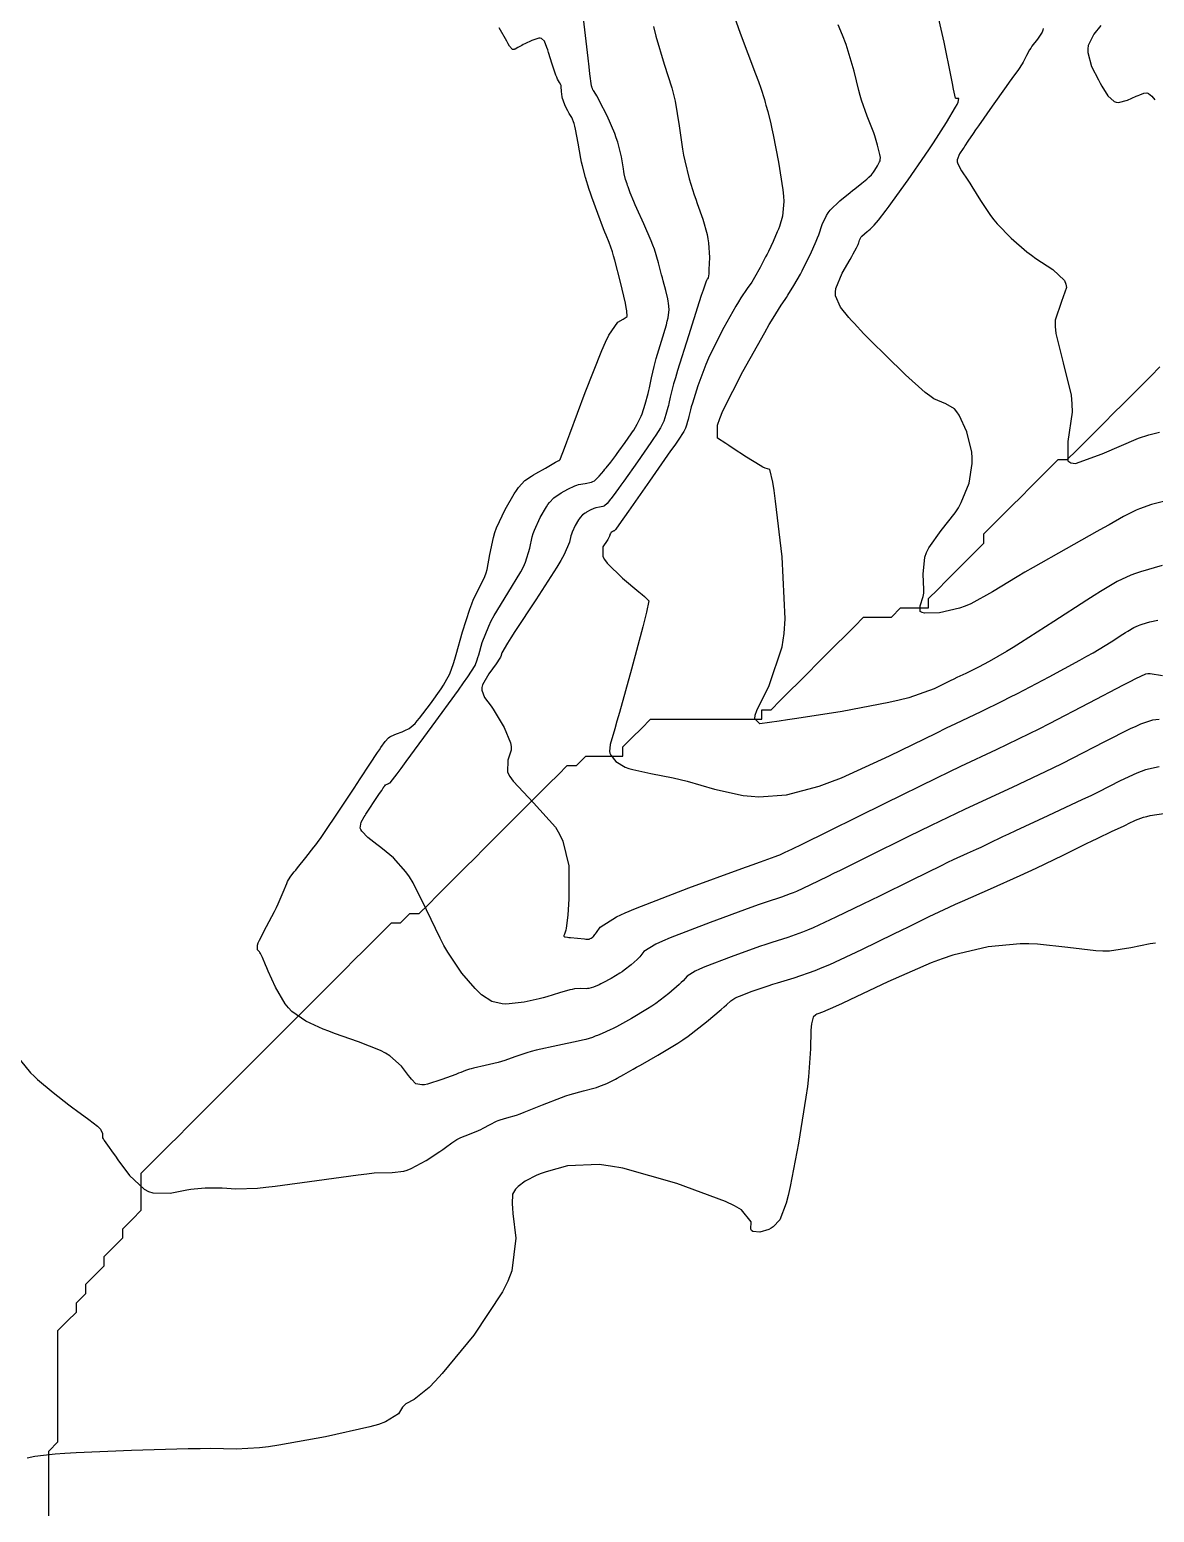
# Model space of a CAD drawing. Header units: metres. Extents: x 837475 to 838479, y 1189012 to 1191015.
# Drawn here: x 838179.8 to 838301.2, y 1190667.3 to 1190827.3 of the extents above; entities that cross this region are included whole.
import ezdxf

# ---------------------------------------------------------------- set-up
doc = ezdxf.new("R2010")
doc.units = ezdxf.units.M
doc.header["$LTSCALE"] = 0.3
for name, color, linetype in [('COTAS 10', 1, 'Continuous'), ('COTAS INT', 252, 'Continuous'), ('DRENAJE', 5, 'Continuous')]:
    doc.layers.add(name, color=color, linetype=linetype)

msp = doc.modelspace()

# ---------------------------------------------------------------- linework, layer by layer
at = {"layer": 'COTAS 10'}
for points, elevation in [([(838254.843, 1190831.719), (838256.544, 1190826.909), (838258.182, 1190822.531), (838258.497, 1190821.677), (838258.751, 1190820.977), (838259.17, 1190819.743), (838259.238, 1190819.409), (838259.272, 1190819.276), (838259.311, 1190819.127), (838259.508, 1190818.445), (838259.83, 1190817.127), (838259.948, 1190816.577), (838260.079, 1190815.948), (838260.659, 1190813.004), (838261.131, 1190809.997), (838261.195, 1190809.327), (838261.228, 1190808.727), (838261.106, 1190807.147), (838260.76, 1190806.046), (838260.652, 1190805.748), (838260.539, 1190805.454), (838260.089, 1190804.415), (838259.578, 1190803.364), (838259.428, 1190803.062), (838259.273, 1190802.755), (838258.678, 1190801.607), (838258.087, 1190800.543), (838257.934, 1190800.29), (838257.785, 1190800.055), (838257.286, 1190799.355), (838256.615, 1190798.354), (838256.357, 1190797.93), (838256.069, 1190797.441), (838254.77, 1190795.145), (838253.424, 1190792.527), (838253.106, 1190791.836), (838252.812, 1190791.159), (838251.949, 1190788.837), (838251.368, 1190786.979), (838251.253, 1190786.595), (838251.156, 1190786.268), (838250.97, 1190785.558), (838250.9, 1190785.208), (838250.876, 1190785.108), (838250.851, 1190785.006), (838250.745, 1190784.627), (838250.63, 1190784.282), (838250.599, 1190784.201), (838250.569, 1190784.127), (838250.463, 1190783.912), (838249.83, 1190782.987), (838249.468, 1190782.465), (838249.024, 1190781.827), (838246.747, 1190778.565), (838244.482, 1190775.327), (838244.046, 1190774.705), (838243.694, 1190774.202), (838243.113, 1190773.377), (838243.074, 1190773.328), (838243.063, 1190773.315), (838243.053, 1190773.302), (838243.016, 1190773.256), (838242.975, 1190773.219), (838242.963, 1190773.212), (838242.95, 1190773.206), (838242.898, 1190773.195), (838242.841, 1190773.186), (838242.809, 1190773.176), (838242.749, 1190773.148), (838242.695, 1190773.115), (838242.681, 1190773.107), (838242.669, 1190773.1), (838242.631, 1190773.075), (838242.594, 1190773.035), (838242.581, 1190773.018), (838242.569, 1190772.999), (838242.516, 1190772.907), (838242.467, 1190772.802), (838242.457, 1190772.774), (838242.448, 1190772.746), (838242.428, 1190772.648), (838242.312, 1190772.409), (838242.242, 1190772.292), (838242.157, 1190772.153), (838241.714, 1190771.469), (838241.702, 1190770.45), (838241.888, 1190770.101), (838242.157, 1190769.722), (838243.813, 1190768.113), (838245.588, 1190766.641), (838245.932, 1190766.348), (838246.211, 1190766.107), (838246.687, 1190765.65), (838246.431, 1190764.444), (838246.249, 1190763.729), (838246.02, 1190762.849), (838244.79, 1190758.296), (838243.498, 1190753.619), (838243.229, 1190752.662), (838242.999, 1190751.851), (838242.488, 1190750.142), (838242.423, 1190749.405), (838242.474, 1190749.208), (838242.555, 1190749.013), (838243.093, 1190748.332), (838244.121, 1190747.728), (838244.51, 1190747.582), (838244.944, 1190747.445), (838246.889, 1190747.028), (838249.304, 1190746.551), (838250.035, 1190746.377), (838250.793, 1190746.185), (838253.754, 1190745.341), (838256.857, 1190744.659), (838257.704, 1190744.57), (838258.546, 1190744.524), (838261.542, 1190744.717), (838265.049, 1190745.654), (838266.213, 1190746.076), (838267.46, 1190746.569), (838272.662, 1190748.939), (838277.674, 1190751.396), (838278.802, 1190751.945), (838279.818, 1190752.435), (838282.548, 1190753.729), (838284.887, 1190754.86), (838285.656, 1190755.248), (838286.478, 1190755.667), (838289.886, 1190757.452), (838293.193, 1190759.245), (838293.952, 1190759.67), (838294.642, 1190760.063), (838296.568, 1190761.226), (838297.844, 1190762.046), (838298.124, 1190762.224), (838298.373, 1190762.38), (838299.011, 1190762.764), (838299.539, 1190763.007), (838299.719, 1190763.074), (838299.913, 1190763.141), (838300.738, 1190763.383), (838301.614, 1190763.566)], 1730), ([(838301.353, 1190728.728), (838300.781, 1190728.65), (838298.7, 1190728.211), (838296.383, 1190727.873), (838295.663, 1190727.86), (838294.909, 1190727.881), (838291.902, 1190728.248), (838288.619, 1190728.62), (838287.69, 1190728.646), (838286.754, 1190728.638), (838283.3, 1190728.327), (838279.504, 1190727.428), (838278.351, 1190727.048), (838277.154, 1190726.612), (838272.465, 1190724.566), (838268.355, 1190722.594), (838267.524, 1190722.205), (838266.826, 1190721.883), (838265.412, 1190721.287), (838264.928, 1190721.109), (838264.816, 1190721.05), (838264.714, 1190720.988), (838264.422, 1190720.73), (838264.233, 1190720.034), (838264.196, 1190719.697), (838264.165, 1190719.296), (838264.107, 1190717.323), (838263.904, 1190714.312), (838263.781, 1190713.256), (838263.63, 1190712.104), (838262.843, 1190707.14), (838261.938, 1190702.469), (838261.711, 1190701.502), (838261.495, 1190700.676), (838260.8, 1190698.868), (838260.092, 1190698.124), (838259.867, 1190697.969), (838259.629, 1190697.835), (838258.667, 1190697.535), (838257.888, 1190697.612), (838257.766, 1190697.717), (838257.684, 1190697.858), (838257.729, 1190698.667), (838256.685, 1190699.936), (838255.917, 1190700.367), (838254.941, 1190700.832), (838249.688, 1190702.8), (838243.857, 1190704.427), (838242.518, 1190704.678), (838241.297, 1190704.842), (838237.883, 1190704.711), (838235.581, 1190704.033), (838235.062, 1190703.853), (838234.595, 1190703.675), (838233.335, 1190703.058), (838232.562, 1190702.476), (838232.402, 1190702.32), (838232.265, 1190702.166), (838231.965, 1190701.631), (838231.929, 1190700.59), (838231.958, 1190700.117), (838232.005, 1190699.564), (838232.315, 1190696.903), (838231.874, 1190693.36), (838231.446, 1190692.251), (838230.886, 1190691.086), (838227.76, 1190686.42), (838224.348, 1190682.298), (838223.607, 1190681.477), (838222.954, 1190680.795), (838221.333, 1190679.487), (838220.437, 1190679.006), (838220.241, 1190678.845), (838220.068, 1190678.672), (838219.631, 1190677.945), (838218.25, 1190677.071), (838217.481, 1190676.805), (838216.545, 1190676.529), (838211.768, 1190675.446), (838206.721, 1190674.545), (838205.614, 1190674.383), (838204.632, 1190674.26), (838202.137, 1190674.131), (838199.383, 1190674.181), (838198.239, 1190674.17), (838196.928, 1190674.147), (838190.817, 1190673.975), (838184.839, 1190673.729), (838183.614, 1190673.66), (838182.574, 1190673.59), (838180.37, 1190673.335), (838179.558, 1190673.149)], 1740)]:
    msp.add_lwpolyline(points, dxfattribs=dict(at, elevation=elevation))
at = {"layer": 'COTAS INT'}
for points, elevation in [([(838301.77, 1190752.864), (838301.045, 1190752.768), (838299.755, 1190752.343), (838299.231, 1190752.115), (838298.635, 1190751.838), (838295.878, 1190750.435), (838292.381, 1190748.639), (838291.318, 1190748.114), (838290.213, 1190747.576), (838285.878, 1190745.533), (838281.737, 1190743.609), (838280.754, 1190743.147), (838279.841, 1190742.716), (838277.136, 1190741.411), (838274.707, 1190740.215), (838270.195, 1190737.993), (838267.31, 1190736.575), (838266.621, 1190736.236), (838265.978, 1190735.922), (838264.052, 1190734.983), (838262.599, 1190734.309), (838262.254, 1190734.161), (838261.935, 1190734.031), (838260.993, 1190733.702), (838259.337, 1190733.15), (838258.568, 1190732.879), (838257.665, 1190732.557), (838253.28, 1190730.966), (838248.979, 1190729.311), (838248.128, 1190728.948), (838247.425, 1190728.627), (838246.113, 1190727.814), (838245.693, 1190727.263), (838245.553, 1190727.108), (838245.402, 1190726.951), (838244.769, 1190726.376), (838244.011, 1190725.798), (838243.782, 1190725.641), (838243.544, 1190725.484), (838242.612, 1190724.926), (838241.719, 1190724.446), (838241.505, 1190724.338), (838241.306, 1190724.241), (838240.704, 1190723.983), (838240.187, 1190723.844), (838240.04, 1190723.822), (838239.891, 1190723.807), (838239.34, 1190723.815), (838238.643, 1190723.777), (838238.402, 1190723.734), (838238.141, 1190723.677), (838237.024, 1190723.352), (838235.676, 1190722.946), (838235.269, 1190722.838), (838234.847, 1190722.732), (838233.201, 1190722.364), (838231.605, 1190722.158), (838231.215, 1190722.154), (838230.847, 1190722.172), (838229.706, 1190722.43), (838228.607, 1190723.148), (838228.266, 1190723.457), (838227.909, 1190723.814), (838226.487, 1190725.5), (838224.972, 1190727.763), (838224.556, 1190728.482), (838224.142, 1190729.243), (838222.658, 1190732.325), (838221.219, 1190735.22), (838220.833, 1190735.862), (838220.452, 1190736.435), (838219.121, 1190737.929), (838217.903, 1190738.9), (838217.593, 1190739.143), (838217.296, 1190739.376), (838216.323, 1190740.124), (838215.672, 1190740.788), (838215.577, 1190740.967), (838215.52, 1190741.145), (838215.621, 1190741.769), (838215.953, 1190742.342), (838216.04, 1190742.488), (838216.126, 1190742.627), (838216.419, 1190743.084), (838217.174, 1190744.211), (838217.463, 1190744.644), (838217.535, 1190744.754), (838217.605, 1190744.858), (838217.828, 1190745.197), (838218.004, 1190745.464), (838218.044, 1190745.524), (838218.079, 1190745.576), (838218.175, 1190745.713), (838218.257, 1190745.799), (838218.285, 1190745.819), (838218.314, 1190745.838), (838218.438, 1190745.894), (838218.567, 1190745.941), (838218.599, 1190745.954), (838218.63, 1190745.968), (838218.732, 1190746.016), (838219.487, 1190746.984), (838219.93, 1190747.577), (838220.475, 1190748.311), (838223.289, 1190752.136), (838226.115, 1190756.025), (838226.668, 1190756.8), (838227.12, 1190757.445), (838227.924, 1190758.68), (838228.134, 1190759.294), (838228.213, 1190759.546), (838228.3, 1190759.833), (838228.688, 1190761.166), (838229.381, 1190762.932), (838229.661, 1190763.492), (838229.979, 1190764.082), (838231.445, 1190766.471), (838232.851, 1190768.792), (838233.132, 1190769.34), (838233.365, 1190769.846), (838233.815, 1190771.331), (838234.074, 1190772.579), (838234.186, 1190772.935), (838234.317, 1190773.297), (838234.937, 1190774.642), (838235.611, 1190775.807), (838235.775, 1190776.055), (838235.929, 1190776.27), (838236.406, 1190776.775), (838236.89, 1190777.096), (838237.049, 1190777.195), (838237.218, 1190777.298), (838237.919, 1190777.707), (838238.677, 1190778.066), (838238.883, 1190778.138), (838239.088, 1190778.197), (838239.811, 1190778.309), (838240.475, 1190778.449), (838240.642, 1190778.526), (838240.802, 1190778.619), (838241.319, 1190779.093), (838241.794, 1190779.683), (838241.928, 1190779.849), (838242.063, 1190780.016), (838242.558, 1190780.63), (838243.101, 1190781.331), (838243.267, 1190781.553), (838243.438, 1190781.787), (838244.112, 1190782.733), (838244.75, 1190783.659), (838244.898, 1190783.881), (838245.035, 1190784.088), (838245.427, 1190784.711), (838245.749, 1190785.365), (838245.842, 1190785.591), (838245.935, 1190785.837), (838246.284, 1190786.888), (838246.607, 1190788.039), (838246.684, 1190788.347), (838246.756, 1190788.652), (838246.97, 1190789.717), (838247.243, 1190790.954), (838247.351, 1190791.367), (838247.474, 1190791.811), (838248.035, 1190793.669), (838248.559, 1190795.446), (838248.659, 1190795.838), (838248.739, 1190796.188), (838248.862, 1190797.093), (838248.804, 1190797.785), (838248.769, 1190798.001), (838248.727, 1190798.226), (838248.507, 1190799.128), (838248.221, 1190800.176), (838248.137, 1190800.494), (838248.051, 1190800.824), (838247.722, 1190802.119), (838247.271, 1190803.599), (838247.108, 1190804.047), (838246.928, 1190804.51), (838246.141, 1190806.32), (838245.37, 1190807.999), (838245.2, 1190808.38), (838245.049, 1190808.726), (838244.662, 1190809.671), (838244.425, 1190810.324), (838244.37, 1190810.484), (838244.318, 1190810.636), (838244.168, 1190811.112), (838244.021, 1190811.741), (838243.972, 1190811.989), (838243.92, 1190812.27), (838243.702, 1190813.55), (838243.318, 1190815.135), (838243.161, 1190815.608), (838242.982, 1190816.095), (838242.155, 1190817.976), (838241.354, 1190819.583), (838241.192, 1190819.897), (838241.056, 1190820.154), (838240.779, 1190820.611), (838240.683, 1190820.711), (838240.661, 1190820.743), (838240.64, 1190820.778), (838240.58, 1190820.919), (838240.534, 1190821.061), (838240.521, 1190821.097), (838240.509, 1190821.13), (838240.468, 1190821.237), (838240.305, 1190822.502), (838240.216, 1190823.266), (838240.108, 1190824.209), (838239.56, 1190829.111)], 1734), ([(838302.669, 1190776.484), (838300.948, 1190776.043), (838299.632, 1190775.578), (838299.297, 1190775.44), (838298.975, 1190775.298), (838297.918, 1190774.752), (838296.377, 1190773.872), (838295.749, 1190773.52), (838295.034, 1190773.12), (838291.726, 1190771.284), (838288.145, 1190769.264), (838287.258, 1190768.748), (838286.416, 1190768.25), (838283.754, 1190766.612), (838281.438, 1190765.345), (838280.814, 1190765.083), (838280.197, 1190764.859), (838278.034, 1190764.367), (838276.428, 1190764.334), (838276.163, 1190764.399), (838275.976, 1190764.496), (838275.948, 1190765.113), (838276.293, 1190766.138), (838276.341, 1190766.492), (838276.368, 1190766.877), (838276.295, 1190768.521), (838276.467, 1190770.367), (838276.649, 1190770.879), (838276.889, 1190771.392), (838278.24, 1190773.245), (838279.753, 1190775.155), (838280.096, 1190775.702), (838280.404, 1190776.259), (838281.242, 1190778.336), (838281.586, 1190780.485), (838281.582, 1190781.086), (838281.537, 1190781.689), (838281.017, 1190783.892), (838280.181, 1190785.704), (838279.936, 1190786.061), (838279.684, 1190786.355), (838278.725, 1190786.896), (838277.451, 1190787.46), (838277.001, 1190787.769), (838276.509, 1190788.144), (838274.38, 1190790.05), (838272.23, 1190792.151), (838271.724, 1190792.649), (838271.257, 1190793.111), (838269.895, 1190794.477), (838268.83, 1190795.603), (838268.55, 1190795.913), (838268.276, 1190796.223), (838267.344, 1190797.339), (838266.831, 1190798.576), (838266.823, 1190798.963), (838266.872, 1190799.37), (838267.533, 1190800.998), (838268.405, 1190802.486), (838268.587, 1190802.804), (838268.744, 1190803.081), (838269.098, 1190803.741), (838269.262, 1190804.11), (838269.3, 1190804.203), (838269.335, 1190804.292), (838269.43, 1190804.58), (838269.553, 1190804.843), (838269.604, 1190804.917), (838269.663, 1190804.99), (838269.938, 1190805.256), (838270.231, 1190805.495), (838270.301, 1190805.552), (838270.367, 1190805.605), (838270.563, 1190805.762), (838270.802, 1190805.992), (838270.894, 1190806.091), (838270.997, 1190806.205), (838271.463, 1190806.744), (838272.282, 1190807.8), (838272.608, 1190808.24), (838272.976, 1190808.744), (838274.664, 1190811.098), (838276.495, 1190813.729), (838276.954, 1190814.408), (838277.392, 1190815.065), (838278.801, 1190817.262), (838279.778, 1190818.911), (838279.944, 1190819.223), (838280.064, 1190819.473), (838280.122, 1190819.853), (838279.924, 1190819.844), (838279.884, 1190819.849), (838279.85, 1190819.856), (838279.78, 1190819.909), (838279.573, 1190820.874), (838279.454, 1190821.457), (838279.307, 1190822.178), (838278.553, 1190825.92), (838277.633, 1190830.007)], 1726), ([(838247.185, 1190827.622), (838247.421, 1190826.596), (838248.329, 1190823.553), (838249.156, 1190820.996), (838249.341, 1190820.276), (838249.507, 1190819.551), (838249.95, 1190816.889), (838250.31, 1190814.376), (838250.424, 1190813.746), (838250.544, 1190813.144), (838251.03, 1190811.204), (838251.573, 1190809.465), (838251.73, 1190808.989), (838251.889, 1190808.515), (838252.484, 1190806.825), (838252.967, 1190805.173), (838253.056, 1190804.723), (838253.125, 1190804.277), (838253.211, 1190802.691), (838253.163, 1190801.406), (838253.148, 1190801.148), (838253.131, 1190800.933), (838253.062, 1190800.513), (838252.999, 1190800.394), (838252.985, 1190800.369), (838252.973, 1190800.348), (838252.944, 1190800.302), (838252.918, 1190800.264), (838252.908, 1190800.247), (838252.897, 1190800.229), (838252.847, 1190800.14), (838252.521, 1190799.175), (838252.335, 1190798.604), (838252.109, 1190797.901), (838250.948, 1190794.262), (838249.775, 1190790.509), (838249.541, 1190789.734), (838249.346, 1190789.073), (838248.97, 1190787.637), (838248.828, 1190786.93), (838248.78, 1190786.728), (838248.729, 1190786.522), (838248.514, 1190785.758), (838248.283, 1190785.059), (838248.22, 1190784.896), (838248.159, 1190784.746), (838247.945, 1190784.312), (838247.432, 1190783.538), (838247.183, 1190783.173), (838246.887, 1190782.743), (838245.43, 1190780.649), (838243.96, 1190778.557), (838243.657, 1190778.129), (838243.398, 1190777.766), (838242.835, 1190777.003), (838242.569, 1190776.672), (838242.496, 1190776.582), (838242.424, 1190776.492), (838242.167, 1190776.175), (838241.889, 1190775.919), (838241.803, 1190775.869), (838241.712, 1190775.827), (838241.354, 1190775.752), (838240.964, 1190775.691), (838240.854, 1190775.659), (838240.743, 1190775.621), (838240.334, 1190775.428), (838239.956, 1190775.207), (838239.865, 1190775.151), (838239.78, 1190775.098), (838239.519, 1190774.925), (838239.261, 1190774.652), (838239.178, 1190774.536), (838239.09, 1190774.403), (838238.726, 1190773.775), (838238.392, 1190773.049), (838238.322, 1190772.855), (838238.261, 1190772.662), (838238.122, 1190771.99), (838237.515, 1190770.638), (838237.159, 1190770.018), (838236.722, 1190769.292), (838234.467, 1190765.779), (838232.21, 1190762.337), (838231.772, 1190761.655), (838231.416, 1190761.09), (838230.803, 1190760.031), (838230.731, 1190759.782), (838230.715, 1190759.728), (838230.7, 1190759.681), (838230.661, 1190759.566), (838230.448, 1190759.25), (838230.324, 1190759.075), (838230.171, 1190758.863), (838229.385, 1190757.785), (838228.727, 1190756.585), (838228.655, 1190756.297), (838228.63, 1190756.028), (838228.94, 1190755.213), (838229.64, 1190754.298), (838229.863, 1190753.965), (838230.097, 1190753.597), (838231.046, 1190751.981), (838231.731, 1190750.32), (838231.8, 1190749.923), (838231.816, 1190749.554), (838231.435, 1190748.449), (838231.422, 1190747.185), (838231.67, 1190746.716), (838232.027, 1190746.195), (838234.225, 1190743.88), (838236.577, 1190741.221), (838237.031, 1190740.482), (838237.4, 1190739.743), (838238.02, 1190737.063), (838238.043, 1190734.621), (838238.036, 1190734.03), (838238.022, 1190733.477), (838237.921, 1190731.789), (838237.78, 1190730.59), (838237.742, 1190730.344), (838237.703, 1190730.136), (838237.563, 1190729.697), (838237.483, 1190729.535), (838237.482, 1190729.501), (838237.49, 1190729.471), (838237.594, 1190729.406), (838237.905, 1190729.36), (838238.043, 1190729.344), (838238.203, 1190729.326), (838238.971, 1190729.247), (838239.718, 1190729.179), (838239.866, 1190729.168), (838239.988, 1190729.161), (838240.216, 1190729.161), (838240.287, 1190729.192), (838240.311, 1190729.203), (838240.337, 1190729.216), (838240.443, 1190729.273), (838240.554, 1190729.34), (838240.582, 1190729.358), (838240.609, 1190729.377), (838240.699, 1190729.446), (838240.858, 1190729.644), (838240.929, 1190729.744), (838241.011, 1190729.864), (838241.405, 1190730.462), (838243.162, 1190731.552), (838244.104, 1190731.982), (838245.243, 1190732.467), (838251.002, 1190734.683), (838256.716, 1190736.769), (838257.827, 1190737.173), (838258.734, 1190737.502), (838260.306, 1190738.061), (838260.596, 1190738.162), (838260.694, 1190738.202), (838260.8, 1190738.247), (838261.248, 1190738.455), (838261.841, 1190738.744), (838262.039, 1190738.841), (838262.251, 1190738.945), (838263.14, 1190739.382), (838272.198, 1190743.844), (838277.758, 1190746.563), (838279.103, 1190747.213), (838280.363, 1190747.818), (838284.213, 1190749.631), (838287.754, 1190751.327), (838288.82, 1190751.858), (838289.922, 1190752.415), (838294.213, 1190754.652), (838297.907, 1190756.597), (838298.634, 1190756.971), (838299.232, 1190757.274), (838300.322, 1190757.773), (838300.545, 1190757.802), (838300.597, 1190757.809), (838300.644, 1190757.815), (838300.777, 1190757.831), (838302.111, 1190757.612)], 1732), ([(838302.069, 1190769.478), (838299.758, 1190768.801), (838299.212, 1190768.613), (838298.708, 1190768.425), (838297.229, 1190767.743), (838295.443, 1190766.667), (838294.744, 1190766.23), (838293.958, 1190765.733), (838290.383, 1190763.436), (838286.791, 1190761.136), (838285.994, 1190760.638), (838285.282, 1190760.2), (838283.425, 1190759.117), (838282.244, 1190758.499), (838281.959, 1190758.354), (838281.693, 1190758.219), (838280.883, 1190757.828), (838279.937, 1190757.38), (838279.585, 1190757.21), (838279.194, 1190757.02), (838277.458, 1190756.168), (838274.725, 1190755.198), (838273.706, 1190754.933), (838272.574, 1190754.67), (838267.535, 1190753.733), (838262.657, 1190752.961), (838261.626, 1190752.802), (838260.733, 1190752.667), (838258.66, 1190752.378), (838258.102, 1190752.929), (838258.164, 1190753.324), (838258.32, 1190753.824), (838259.663, 1190756.506), (838261.07, 1190760.685), (838261.266, 1190762.129), (838261.377, 1190763.698), (838261.08, 1190770.402), (838260.36, 1190776.423), (838260.205, 1190777.561), (838260.069, 1190778.47), (838259.74, 1190779.843), (838259.231, 1190779.969), (838258.982, 1190780.092), (838258.687, 1190780.254), (838257.23, 1190781.156), (838255.677, 1190782.173), (838255.32, 1190782.408), (838254.995, 1190782.622), (838254.086, 1190783.223), (838254.079, 1190784.606), (838254.322, 1190785.312), (838254.672, 1190786.159), (838256.822, 1190790.384), (838259.184, 1190794.61), (838259.668, 1190795.458), (838260.078, 1190796.166), (838260.944, 1190797.556), (838261.389, 1190798.171), (838261.535, 1190798.39), (838261.689, 1190798.629), (838262.325, 1190799.671), (838263.025, 1190800.91), (838263.219, 1190801.275), (838263.414, 1190801.649), (838264.119, 1190803.078), (838264.741, 1190804.47), (838264.884, 1190804.821), (838265.014, 1190805.157), (838265.375, 1190806.247), (838265.838, 1190807.242), (838266.032, 1190807.518), (838266.254, 1190807.795), (838267.294, 1190808.799), (838268.401, 1190809.705), (838268.666, 1190809.92), (838268.913, 1190810.12), (838269.655, 1190810.714), (838270.196, 1190811.155), (838270.316, 1190811.259), (838270.422, 1190811.356), (838270.701, 1190811.637), (838270.918, 1190811.922), (838270.987, 1190812.02), (838271.058, 1190812.127), (838271.347, 1190812.583), (838271.588, 1190813.031), (838271.63, 1190813.134), (838271.661, 1190813.227), (838271.683, 1190813.484), (838271.604, 1190813.808), (838271.571, 1190813.944), (838271.534, 1190814.1), (838271.361, 1190814.827), (838271.068, 1190815.828), (838270.955, 1190816.157), (838270.828, 1190816.508), (838270.254, 1190817.96), (838269.633, 1190819.677), (838269.476, 1190820.195), (838269.326, 1190820.731), (838268.839, 1190822.821), (838267.968, 1190825.67), (838267.576, 1190826.686), (838267.117, 1190827.8)], 1728), ([(838295.47, 1190827.714), (838294.715, 1190826.792), (838294.101, 1190825.581), (838294.049, 1190825.213), (838294.049, 1190824.83), (838294.474, 1190823.325), (838295.203, 1190821.865), (838295.393, 1190821.511), (838295.579, 1190821.177), (838296.208, 1190820.152), (838296.9, 1190819.538), (838297.126, 1190819.465), (838297.365, 1190819.433), (838298.352, 1190819.667), (838299.281, 1190820.095), (838299.484, 1190820.186), (838299.664, 1190820.264), (838300.121, 1190820.448), (838300.437, 1190820.46), (838300.529, 1190820.43), (838300.622, 1190820.385), (838300.975, 1190820.104), (838301.297, 1190819.724)], 1722), ([(838301.769, 1190747.763), (838300.278, 1190747.413), (838299.828, 1190747.258), (838299.362, 1190747.078), (838297.544, 1190746.219), (838295.18, 1190745.02), (838294.37, 1190744.625), (838293.492, 1190744.204), (838289.76, 1190742.456), (838286.241, 1190740.829), (838285.498, 1190740.483), (838284.855, 1190740.182), (838283.368, 1190739.474), (838282.505, 1190739.059), (838282.255, 1190738.943), (838282.002, 1190738.827), (838281.049, 1190738.402), (838279.535, 1190737.702), (838278.928, 1190737.412), (838278.24, 1190737.08), (838275.074, 1190735.532), (838271.564, 1190733.807), (838270.659, 1190733.364), (838269.782, 1190732.935), (838266.856, 1190731.511), (838264.397, 1190730.37), (838263.814, 1190730.121), (838263.275, 1190729.9), (838261.68, 1190729.344), (838259.941, 1190728.799), (838259.31, 1190728.585), (838258.613, 1190728.344), (838255.558, 1190727.248), (838252.715, 1190726.155), (838252.153, 1190725.915), (838251.688, 1190725.703), (838250.82, 1190725.165), (838250.375, 1190724.662), (838250.177, 1190724.471), (838249.946, 1190724.258), (838248.839, 1190723.306), (838247.413, 1190722.22), (838246.981, 1190721.923), (838246.533, 1190721.629), (838244.782, 1190720.579), (838243.172, 1190719.701), (838242.813, 1190719.515), (838242.492, 1190719.353), (838241.648, 1190718.972), (838241.12, 1190718.772), (838240.999, 1190718.724), (838240.889, 1190718.679), (838240.58, 1190718.542), (838239.864, 1190718.339), (838239.497, 1190718.252), (838239.056, 1190718.153), (838236.855, 1190717.684), (838234.509, 1190717.159), (838233.978, 1190717.024), (838233.497, 1190716.893), (838232.189, 1190716.456), (838231.107, 1190716.065), (838230.771, 1190715.962), (838230.418, 1190715.862), (838229.007, 1190715.52), (838227.756, 1190715.241), (838227.504, 1190715.18), (838227.292, 1190715.125), (838226.869, 1190714.987), (838226.383, 1190714.78), (838226.132, 1190714.681), (838225.831, 1190714.566), (838224.324, 1190714), (838222.777, 1190713.517), (838222.451, 1190713.453), (838222.168, 1190713.419), (838221.516, 1190713.549), (838221.054, 1190714.041), (838220.892, 1190714.235), (838220.715, 1190714.455), (838219.951, 1190715.459), (838218.715, 1190716.573), (838218.241, 1190716.863), (838217.709, 1190717.144), (838215.309, 1190718.091), (838212.751, 1190718.973), (838212.12, 1190719.213), (838211.522, 1190719.451), (838209.639, 1190720.295), (838208.122, 1190721.364), (838207.754, 1190721.743), (838207.409, 1190722.159), (838206.351, 1190723.961), (838205.583, 1190725.695), (838205.42, 1190726.067), (838205.278, 1190726.392), (838204.948, 1190727.179), (838204.751, 1190727.601), (838204.693, 1190727.696), (838204.634, 1190727.783), (838204.411, 1190728.018), (838204.42, 1190728.506), (838204.507, 1190728.752), (838204.632, 1190729.045), (838205.388, 1190730.504), (838206.274, 1190732.151), (838206.479, 1190732.562), (838206.667, 1190732.955), (838207.205, 1190734.215), (838207.588, 1190735.174), (838207.679, 1190735.376), (838207.764, 1190735.552), (838208.018, 1190735.961), (838208.394, 1190736.406), (838208.556, 1190736.606), (838208.743, 1190736.838), (838209.628, 1190737.95), (838210.522, 1190739.092), (838210.715, 1190739.343), (838210.884, 1190739.565), (838211.295, 1190740.132), (838213.484, 1190743.402), (838214.844, 1190745.439), (838215.185, 1190745.953), (838215.511, 1190746.444), (838216.562, 1190748.039), (838217.39, 1190749.296), (838217.577, 1190749.574), (838217.744, 1190749.822), (838218.192, 1190750.467), (838218.58, 1190750.87), (838218.709, 1190750.966), (838218.849, 1190751.054), (838219.432, 1190751.318), (838220.037, 1190751.538), (838220.189, 1190751.6), (838220.336, 1190751.662), (838220.812, 1190751.89), (838221.428, 1190752.437), (838221.662, 1190752.701), (838221.924, 1190753.013), (838223.101, 1190754.547), (838224.246, 1190756.171), (838224.489, 1190756.541), (838224.699, 1190756.875), (838225.188, 1190757.795), (838225.569, 1190758.907), (838225.711, 1190759.363), (838225.869, 1190759.884), (838226.572, 1190762.301), (838227.347, 1190764.773), (838227.55, 1190765.328), (838227.748, 1190765.828), (838228.423, 1190767.164), (838228.981, 1190768.293), (838229.105, 1190768.661), (838229.216, 1190769.054), (838229.509, 1190770.673), (838229.886, 1190772.495), (838230.051, 1190773.016), (838230.242, 1190773.544), (838231.148, 1190775.51), (838232.132, 1190777.212), (838232.371, 1190777.573), (838232.597, 1190777.887), (838233.294, 1190778.625), (838234.001, 1190779.094), (838234.233, 1190779.238), (838234.48, 1190779.389), (838235.503, 1190779.987), (838236.413, 1190780.502), (838236.588, 1190780.601), (838236.731, 1190780.68), (838236.971, 1190780.806), (838236.997, 1190780.811), (838237.011, 1190780.817), (838237.039, 1190780.833), (838237.064, 1190780.854), (838237.076, 1190780.868), (838237.094, 1190780.895), (838237.11, 1190780.93), (838237.12, 1190780.954), (838237.139, 1190781.007), (838237.56, 1190782.137), (838237.818, 1190782.828), (838238.137, 1190783.685), (838239.802, 1190788.146), (838241.597, 1190792.673), (838241.998, 1190793.571), (838242.358, 1190794.314), (838243.31, 1190795.716), (838243.882, 1190796.052), (838244.002, 1190796.124), (838244.106, 1190796.187), (838244.341, 1190796.336), (838244.306, 1190796.958), (838244.239, 1190797.318), (838244.148, 1190797.759), (838243.61, 1190800.032), (838242.997, 1190802.395), (838242.859, 1190802.893), (838242.733, 1190803.323), (838242.39, 1190804.313), (838242.046, 1190805.127), (838241.919, 1190805.447), (838241.778, 1190805.808), (838241.156, 1190807.453), (838240.52, 1190809.211), (838240.369, 1190809.644), (838240.231, 1190810.054), (838239.825, 1190811.337), (838239.501, 1190812.592), (838239.415, 1190812.984), (838239.33, 1190813.396), (838239.034, 1190815.042), (838238.753, 1190816.543), (838238.678, 1190816.863), (838238.604, 1190817.141), (838238.347, 1190817.799), (838238.087, 1190818.23), (838238.011, 1190818.366), (838237.934, 1190818.507), (838237.645, 1190819.076), (838237.404, 1190819.687), (838237.357, 1190819.855), (838237.32, 1190820.023), (838237.258, 1190820.626), (838237.221, 1190821.135), (838237.2, 1190821.244), (838237.174, 1190821.339), (838237.038, 1190821.565), (838236.815, 1190821.956), (838236.734, 1190822.154), (838236.644, 1190822.391), (838236.248, 1190823.575), (838235.846, 1190824.827), (838235.752, 1190825.108), (838235.665, 1190825.359), (838235.416, 1190826.03), (838235.085, 1190826.339), (838234.948, 1190826.362), (838234.79, 1190826.359), (838234.052, 1190826.122), (838233.291, 1190825.752), (838233.118, 1190825.665), (838232.962, 1190825.583), (838232.533, 1190825.342), (838232.248, 1190825.189), (838232.181, 1190825.163), (838232.12, 1190825.144), (838231.945, 1190825.132), (838231.641, 1190825.514), (838231.498, 1190825.743), (838231.331, 1190826.025), (838230.517, 1190827.486)], 1736), ([(838289.253, 1190827.408), (838289.2, 1190827.211), (838289.121, 1190827.01), (838288.616, 1190826.245), (838288.026, 1190825.494), (838287.893, 1190825.302), (838287.774, 1190825.117), (838287.451, 1190824.504), (838287.17, 1190823.928), (838287.077, 1190823.765), (838286.978, 1190823.602), (838286.562, 1190823.001), (838285.848, 1190822.02), (838285.559, 1190821.617), (838285.232, 1190821.157), (838283.721, 1190819.021), (838282.246, 1190816.915), (838281.94, 1190816.474), (838281.678, 1190816.095), (838281.106, 1190815.238), (838280.795, 1190814.753), (838280.698, 1190814.607), (838280.597, 1190814.457), (838280.192, 1190813.876), (838279.963, 1190813.222), (838279.973, 1190813.026), (838280.015, 1190812.824), (838280.427, 1190812.042), (838281.115, 1190811.054), (838281.33, 1190810.723), (838281.556, 1190810.366), (838282.458, 1190808.866), (838283.561, 1190807.226), (838283.913, 1190806.78), (838284.285, 1190806.338), (838285.799, 1190804.772), (838287.486, 1190803.318), (838287.967, 1190802.946), (838288.455, 1190802.587), (838290.269, 1190801.402), (838291.54, 1190800.203), (838291.686, 1190799.835), (838291.743, 1190799.451), (838291.203, 1190797.936), (838290.55, 1190795.939), (838290.536, 1190795.251), (838290.593, 1190794.505), (838291.402, 1190791.322), (838292.255, 1190787.853), (838292.34, 1190786.926), (838292.36, 1190786.013), (838291.889, 1190782.836), (838291.912, 1190780.758), (838292.244, 1190780.537), (838292.717, 1190780.471), (838295.601, 1190781.512), (838299.521, 1190783.206), (838300.646, 1190783.55), (838301.79, 1190783.841)], 1724), ([(838178.836, 1190716.051), (838179.929, 1190714.748), (838180.296, 1190714.376), (838180.691, 1190713.998), (838182.348, 1190712.592), (838184.058, 1190711.274), (838184.486, 1190710.952), (838184.895, 1190710.65), (838186.206, 1190709.712), (838187.155, 1190708.983), (838187.336, 1190708.812), (838187.481, 1190708.655), (838187.706, 1190708.197), (838187.699, 1190707.898), (838187.698, 1190707.841), (838187.697, 1190707.795), (838187.694, 1190707.72), (838187.773, 1190707.598), (838187.823, 1190707.522), (838187.886, 1190707.428), (838188.218, 1190706.937), (838188.837, 1190706.065), (838189.082, 1190705.73), (838189.358, 1190705.356), (838190.619, 1190703.67), (838192.185, 1190702.19), (838192.654, 1190701.945), (838193.137, 1190701.771), (838195.009, 1190701.741), (838196.786, 1190702.098), (838197.21, 1190702.168), (838197.604, 1190702.226), (838198.783, 1190702.332), (838199.892, 1190702.331), (838200.242, 1190702.322), (838200.611, 1190702.308), (838202.098, 1190702.226), (838204.417, 1190702.295), (838205.311, 1190702.378), (838206.313, 1190702.488), (838210.84, 1190703.111), (838215.273, 1190703.734), (838216.215, 1190703.843), (838217.034, 1190703.924), (838218.963, 1190703.989), (838220.208, 1190704.117), (838220.595, 1190704.238), (838221.001, 1190704.397), (838222.621, 1190705.281), (838224.105, 1190706.257), (838224.425, 1190706.473), (838224.706, 1190706.667), (838225.392, 1190707.172), (838225.945, 1190707.534), (838226.142, 1190707.637), (838226.359, 1190707.742), (838227.299, 1190708.128), (838228.289, 1190708.524), (838228.537, 1190708.634), (838228.773, 1190708.745), (838229.531, 1190709.144), (838230.225, 1190709.498), (838230.421, 1190709.579), (838230.619, 1190709.653), (838231.347, 1190709.859), (838232.383, 1190710.171), (838232.775, 1190710.312), (838233.213, 1190710.476), (838235.174, 1190711.267), (838237.229, 1190712.076), (838237.726, 1190712.252), (838238.193, 1190712.408), (838239.618, 1190712.796), (838240.746, 1190713.071), (838241.025, 1190713.154), (838241.289, 1190713.241), (838242.122, 1190713.583), (838242.853, 1190713.953), (838243.054, 1190714.058), (838243.254, 1190714.165), (838243.969, 1190714.558), (838244.965, 1190715.119), (838245.343, 1190715.331), (838245.764, 1190715.567), (838247.654, 1190716.624), (838249.783, 1190717.918), (838250.357, 1190718.304), (838250.923, 1190718.702), (838252.908, 1190720.236), (838254.489, 1190721.566), (838254.801, 1190721.834), (838255.057, 1190722.06), (838255.528, 1190722.516), (838255.95, 1190722.778), (838256.177, 1190722.882), (838256.451, 1190722.998), (838257.836, 1190723.531), (838259.562, 1190724.132), (838260.051, 1190724.291), (838260.545, 1190724.447), (838262.367, 1190724.986), (838264.614, 1190725.77), (838265.374, 1190726.08), (838266.195, 1190726.432), (838269.66, 1190728.038), (838273.125, 1190729.722), (838273.945, 1190730.122), (838274.705, 1190730.492), (838276.947, 1190731.591), (838279.084, 1190732.606), (838279.777, 1190732.924), (838280.515, 1190733.258), (838283.546, 1190734.599), (838286.768, 1190736.033), (838287.625, 1190736.427), (838288.468, 1190736.819), (838291.386, 1190738.222), (838293.917, 1190739.463), (838294.515, 1190739.753), (838295.07, 1190740.02), (838296.702, 1190740.791), (838297.904, 1190741.354), (838298.187, 1190741.489), (838298.448, 1190741.616), (838299.209, 1190742.003), (838300.089, 1190742.319), (838300.425, 1190742.402), (838300.801, 1190742.483), (838302.492, 1190742.759)], 1738)]:
    msp.add_lwpolyline(points, dxfattribs=dict(at, elevation=elevation))
at = {"layer": 'DRENAJE'}
for points in [[(838252.861, 1190752.899, 1728.769), (838253.861, 1190752.899, 1728.628), (838254.861, 1190752.899, 1728.486), (838255.86, 1190752.899, 1728.345), (838256.86, 1190752.899, 1728.207), (838257.86, 1190752.899, 1728.085), (838258.859, 1190752.899, 1728.03), (838258.859, 1190753.898, 1728.012), (838259.859, 1190753.898, 1728.01), (838260.859, 1190754.898, 1728.007), (838261.858, 1190755.898, 1728.005), (838262.858, 1190756.897, 1728.002), (838263.858, 1190757.897, 1728), (838264.857, 1190758.897, 1727.994), (838265.857, 1190759.896, 1727.86), (838266.857, 1190760.896, 1727.593), (838267.856, 1190761.896, 1727.318), (838268.856, 1190762.895, 1727.059), (838269.856, 1190763.895, 1726.852), (838270.855, 1190763.895, 1726.719), (838271.855, 1190763.895, 1726.589), (838272.855, 1190763.895, 1726.467), (838273.854, 1190764.895, 1726.294), (838274.854, 1190764.895, 1726.163), (838275.854, 1190764.895, 1726.053), (838276.853, 1190764.895, 1726.023), (838276.853, 1190765.894, 1726.019), (838277.853, 1190766.894, 1726.016), (838278.853, 1190767.894, 1726.014), (838279.852, 1190768.893, 1726.011), (838280.852, 1190769.893, 1726.009), (838281.852, 1190770.893, 1726.007), (838282.851, 1190771.892, 1726.004), (838282.851, 1190772.892, 1726.002), (838283.851, 1190773.892, 1726), (838284.851, 1190774.891, 1725.996), (838285.85, 1190775.891, 1725.85), (838286.85, 1190776.891, 1725.515), (838287.85, 1190777.89, 1725.167), (838288.849, 1190778.89, 1724.819), (838289.849, 1190779.89, 1724.493), (838290.849, 1190780.889, 1724.226), (838291.848, 1190780.889, 1724.068), (838292.848, 1190781.889, 1724.006), (838293.848, 1190782.888, 1724.003), (838294.847, 1190783.888, 1724.001), (838295.847, 1190784.888, 1723.998), (838296.847, 1190785.887, 1723.915), (838297.846, 1190786.887, 1723.678), (838298.846, 1190787.887, 1723.422), (838299.846, 1190788.886, 1723.165), (838300.845, 1190789.886, 1722.909), (838301.845, 1190790.886, 1722.655)], [(838237.867, 1190747.9, 1730.985), (838238.866, 1190747.9, 1730.796), (838239.866, 1190748.9, 1730.533), (838240.866, 1190748.9, 1730.344), (838241.865, 1190748.9, 1730.165), (838242.865, 1190748.9, 1730.038), (838243.864, 1190748.9, 1730.003), (838243.864, 1190749.9, 1730), (838244.864, 1190750.899, 1729.994), (838245.864, 1190751.899, 1729.86), (838246.863, 1190752.899, 1729.616), (838247.863, 1190752.899, 1729.475), (838248.863, 1190752.899, 1729.334), (838249.862, 1190752.899, 1729.192), (838250.862, 1190752.899, 1729.051), (838251.862, 1190752.899, 1728.91), (838252.861, 1190752.899, 1728.769)], [(838182.885, 1190685.921, 1739.245), (838182.885, 1190686.921, 1739.184), (838183.885, 1190687.921, 1739.096), (838184.884, 1190688.92, 1739.01), (838184.884, 1190689.92, 1738.948), (838185.884, 1190690.92, 1738.861), (838185.884, 1190691.919, 1738.799), (838186.884, 1190692.919, 1738.712), (838187.883, 1190693.918, 1738.625), (838187.883, 1190694.918, 1738.563), (838188.883, 1190695.918, 1738.476), (838189.883, 1190696.917, 1738.39), (838189.883, 1190697.917, 1738.327), (838190.882, 1190698.917, 1738.24), (838191.882, 1190699.916, 1738.153), (838191.882, 1190700.916, 1738.091), (838191.882, 1190701.916, 1738.036), (838191.882, 1190702.915, 1738.008), (838191.882, 1190703.915, 1738.001), (838192.882, 1190704.915, 1737.996), (838193.881, 1190705.914, 1737.929), (838194.881, 1190706.914, 1737.805), (838195.881, 1190707.914, 1737.679), (838196.88, 1190708.913, 1737.552), (838197.88, 1190709.913, 1737.426), (838198.88, 1190710.913, 1737.299), (838199.879, 1190711.912, 1737.173), (838200.879, 1190712.912, 1737.047), (838201.879, 1190713.912, 1736.92), (838202.878, 1190714.911, 1736.794), (838203.878, 1190715.911, 1736.666), (838204.878, 1190716.911, 1736.539), (838205.877, 1190717.91, 1736.408), (838206.877, 1190718.91, 1736.277), (838207.877, 1190719.91, 1736.146), (838208.876, 1190720.909, 1736.016), (838209.876, 1190721.909, 1735.907), (838210.876, 1190722.909, 1735.744), (838211.875, 1190723.908, 1735.578), (838212.875, 1190724.908, 1735.412), (838213.875, 1190725.908, 1735.247), (838214.874, 1190726.907, 1735.081), (838215.874, 1190727.907, 1734.917), (838216.874, 1190728.907, 1734.758), (838217.873, 1190729.906, 1734.605), (838218.873, 1190730.906, 1734.471), (838219.873, 1190730.906, 1734.361), (838220.872, 1190731.906, 1734.221), (838221.872, 1190731.906, 1734.107), (838222.872, 1190732.905, 1733.943), (838223.871, 1190733.905, 1733.772), (838224.871, 1190734.905, 1733.6), (838225.871, 1190735.904, 1733.427), (838226.87, 1190736.904, 1733.255), (838227.87, 1190737.904, 1733.082), (838228.87, 1190738.903, 1732.909), (838229.869, 1190739.903, 1732.736), (838230.869, 1190740.903, 1732.562), (838231.869, 1190741.902, 1732.387), (838232.868, 1190742.902, 1732.211), (838233.868, 1190743.902, 1732.03), (838234.868, 1190744.901, 1731.799), (838235.867, 1190745.901, 1731.526), (838236.867, 1190746.901, 1731.256), (838237.867, 1190747.9, 1730.985)], [(838181.885, 1190666.928, 1740.488), (838181.885, 1190667.927, 1740.421), (838181.885, 1190668.927, 1740.355), (838181.885, 1190669.927, 1740.283), (838181.885, 1190670.926, 1740.205), (838181.885, 1190671.926, 1740.127), (838181.885, 1190672.926, 1740.052), (838181.885, 1190673.925, 1740.004), (838182.885, 1190674.925, 1739.956), (838182.885, 1190675.925, 1739.896), (838182.885, 1190676.924, 1739.83), (838182.885, 1190677.924, 1739.765), (838182.885, 1190678.924, 1739.7), (838182.885, 1190679.923, 1739.635), (838182.885, 1190680.923, 1739.57), (838182.885, 1190681.923, 1739.505), (838182.885, 1190682.922, 1739.44), (838182.885, 1190683.922, 1739.374), (838182.885, 1190684.922, 1739.309), (838182.885, 1190685.921, 1739.245)]]:
    msp.add_polyline3d(points, dxfattribs=at)

doc.saveas('drawing.dxf')
